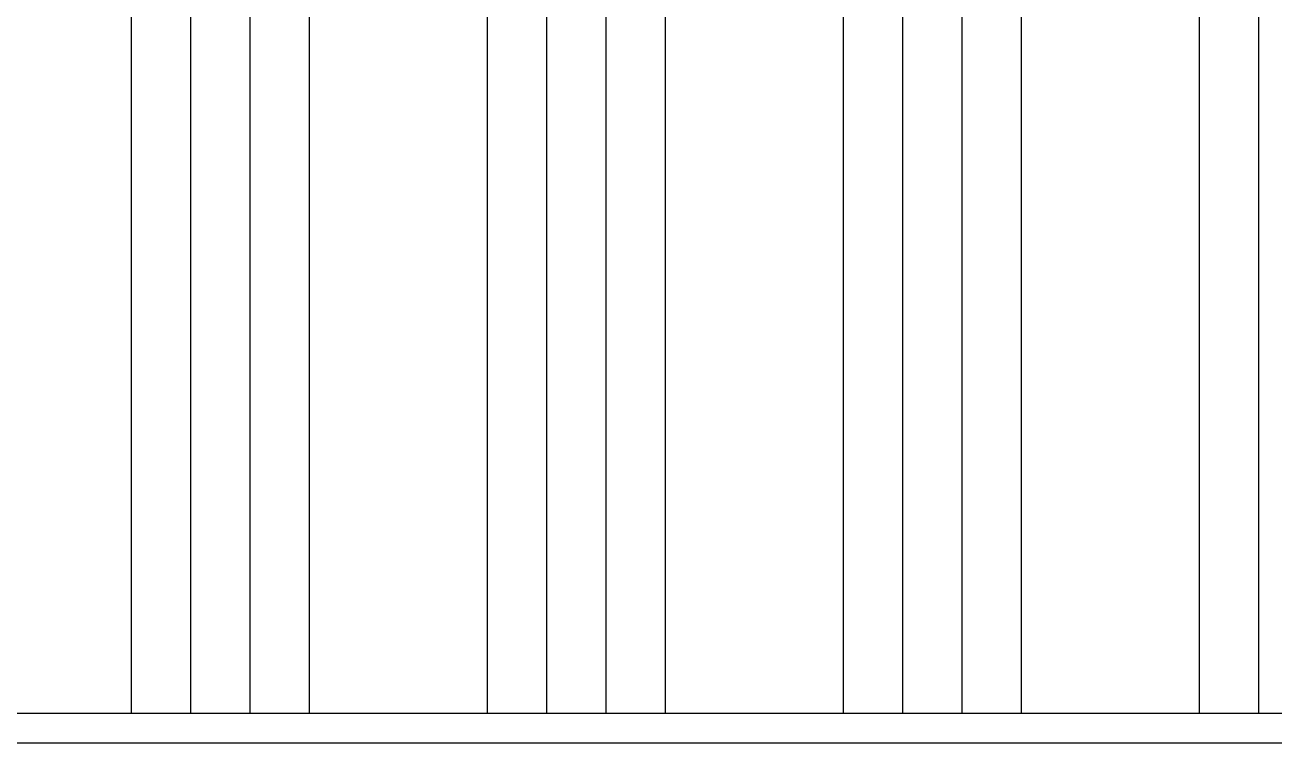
# Model space of a CAD drawing. Header units: metres. Extents: x 1422408 to 2565053, y 3723 to 80428.
# Drawn here: x 2267918.99 to 2267925.67, y 4223.64 to 4227.48 of the extents above; entities that cross this region are included whole.
import ezdxf

# ---------------------------------------------------------------- set-up
doc = ezdxf.new("R2010")
doc.units = ezdxf.units.M
doc.header["$LTSCALE"] = 3.5
doc.header["$MEASUREMENT"] = 0
doc.layers.get('0').update_dxf_attribs({"linetype": 'CONTINUOUS'})

msp = doc.modelspace()

# ---------------------------------------------------------------- linework, layer by layer
at = {"linetype": 'Continuous'}
for p, q in [((2267925.58858, 4223.7973), (2267925.58858, 4231.8427)), ((2267925.27108, 4223.79731), (2267925.27108, 4231.81095)), ((2267924.31858, 4223.79733), (2267924.31858, 4231.7157)), ((2267923.68358, 4223.79734), (2267923.68358, 4231.6522)), ((2267924.00108, 4223.79734), (2267924.00108, 4231.68395)), ((2267923.36608, 4223.79735), (2267923.36608, 4231.62045)), ((2267922.41358, 4223.79737), (2267922.41358, 4231.5252)), ((2267921.77858, 4223.79739), (2267921.77858, 4231.4617)), ((2267922.09608, 4223.79738), (2267922.09608, 4231.49345)), ((2267921.46108, 4223.7974), (2267921.46108, 4231.42995)), ((2267920.19108, 4223.79743), (2267920.19108, 4231.30295)), ((2267920.50859, 4223.79742), (2267920.50859, 4231.3347)), ((2267919.55609, 4223.79744), (2267919.55609, 4231.23945)), ((2267919.87359, 4223.79743), (2267919.87359, 4231.2712))]:
    msp.add_line(p, q, dxfattribs=at)
for p, q in [((2267907.47343, 4223.79772), (2267947.11824, 4223.79679)), ((2267907.48324, 4223.63794), (2267947.06833, 4223.63794))]:
    msp.add_line(p, q)

doc.saveas('drawing.dxf')
